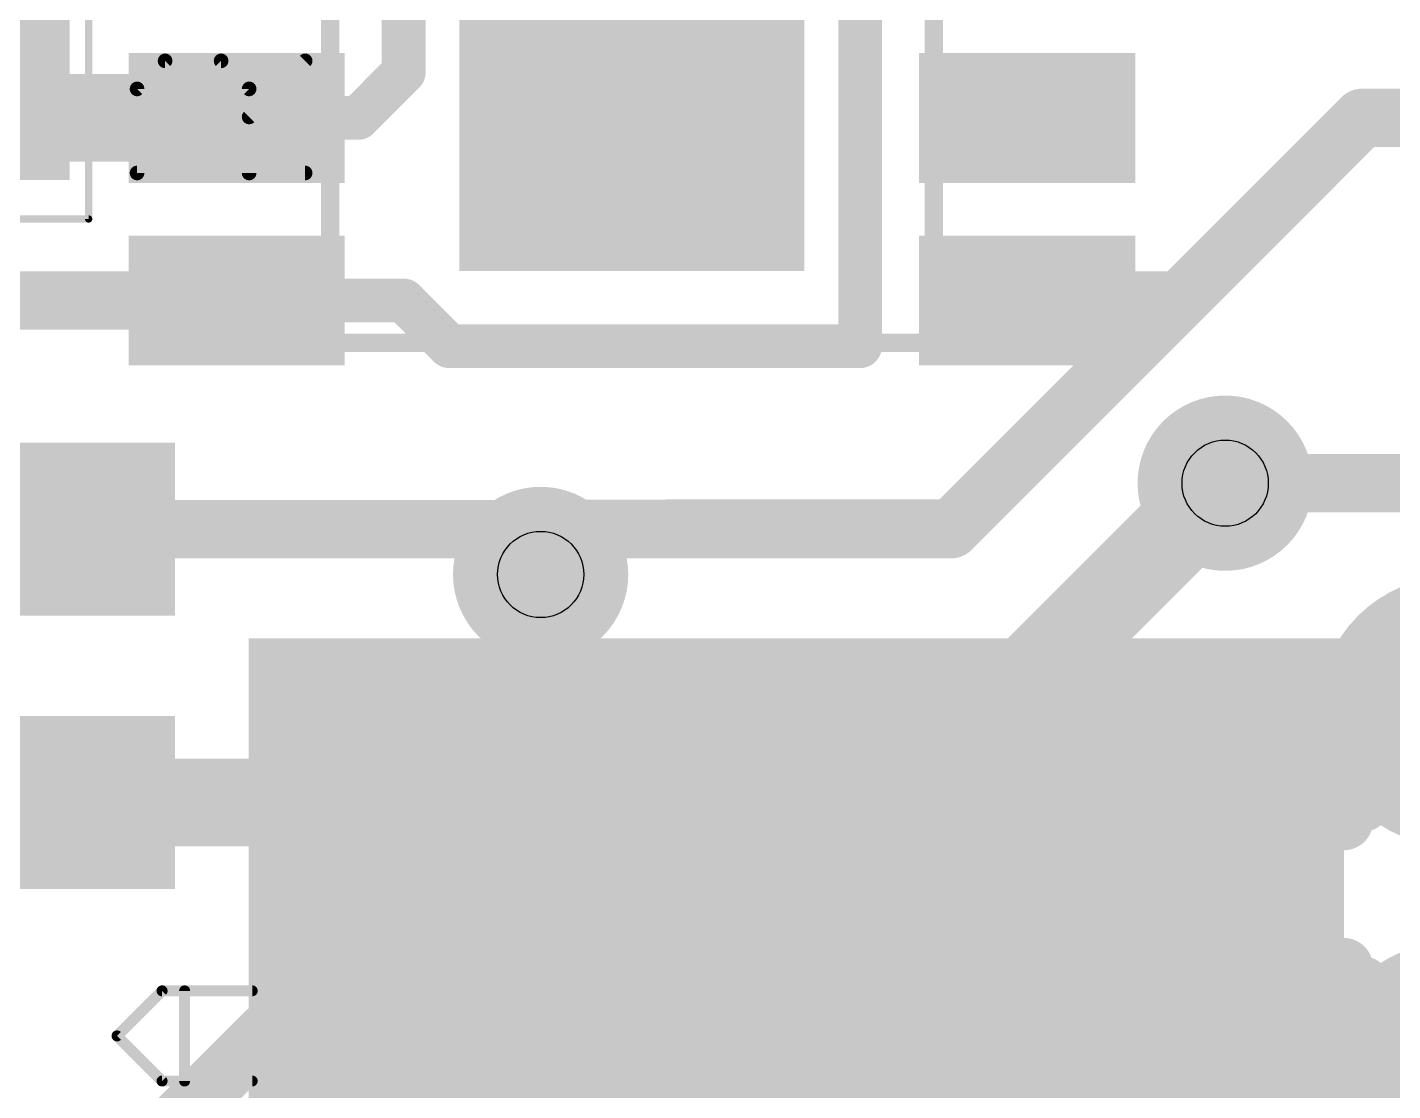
# Model space of a CAD drawing. Extents: x -4.6 to 38, y -0.1 to 31.9.
# Drawn here: x 9.45 to 18.95, y 10.38 to 17.77 of the extents above; entities that cross this region are included whole.
import ezdxf

# ---------------------------------------------------------------- set-up
doc = ezdxf.new("R2010")
doc.units = 0
for name, color, linetype in [('1', 22, 'CONTINUOUS'), ('16', 175, 'CONTINUOUS'), ('17', 82, 'CONTINUOUS'), ('18', 82, 'CONTINUOUS'), ('21', 253, 'CONTINUOUS'), ('25', 253, 'CONTINUOUS'), ('27', 253, 'CONTINUOUS'), ('29', 253, 'CONTINUOUS'), ('30', 4, 'CONTINUOUS'), ('31', 3, 'CONTINUOUS'), ('39', 22, 'CONTINUOUS'), ('43', 82, 'CONTINUOUS'), ('44', 253, 'CONTINUOUS'), ('51', 253, 'CONTINUOUS')]:
    doc.layers.add(name, color=color, linetype=linetype)

# ---------------------------------------------------------------- blocks, each defined once
blk = doc.blocks.new('RECT')
blk.add_solid([(-0.5, -0.5), (0.5, -0.5), (-0.5, 0.5), (0.5, 0.5)])
blk = doc.blocks.new('ROUNDP')
at = {"const_width": 0.5}
blk.add_lwpolyline([(0, -0.25, 1), (0, 0.25, 1), (0, -0.25)], format="xyb", dxfattribs=at)
blk = doc.blocks.new('ROUNDV')
at = {"const_width": 0.5}
blk.add_lwpolyline([(0, -0.25, 1), (0, 0.25, 1), (0, -0.25)], format="xyb", dxfattribs=at)

msp = doc.modelspace()

# ---------------------------------------------------------------- linework, layer by layer
at = {"layer": '1'}
for points, const_width in [([(12.065, 17.4625), (12.065, 19.3675)], 0.3048), ([(15.24, 19.3675), (15.24, 15.5575)], 0.3048), ([(11.7475, 17.145), (12.065, 17.4625)], 0.3048), ([(10.9025, 17.145), (8.575, 17.145)], 0.6096), ([(10.9025, 17.145), (11.7475, 17.145)], 0.3048), ([(17.4625, 15.875), (18.7325, 17.145)], 0.4064), ([(18.7325, 17.145), (21.2725, 17.145)], 0.4064), ([(7.9375, 15.875), (10.9025, 15.875)], 0.4064), ([(15.8725, 14.285), (17.4625, 15.875)], 0.4064), ([(16.4025, 15.875), (17.4625, 15.875)], 0.4064), ([(12.065, 15.875), (10.9025, 15.875)], 0.3048), ([(12.3825, 15.5575), (12.065, 15.875)], 0.3048), ([(15.24, 15.5575), (12.3825, 15.5575)], 0.3048), ([(15.555, 12.385), (17.78, 14.605)], 0.6096), ([(9.6725, 14.285), (15.8725, 14.285)], 0.4064), ([(15.8725, 14.29), (13.0175, 14.2875)], 0.4064), ([(13.0175, 14.2875), (13.0175, 13.97)], 0.4064), ([(15.8725, 14.285), (15.8725, 14.29)], 0.4064), ([(9.6725, 12.385), (15.555, 12.385)], 0.6096), ([(9.525, 9.2075), (11.1125, 10.795)], 0.4064), ([(11.1125, 10.795), (15.875, 10.795)], 0.4064), ([(15.875, 10.795), (18.7325, 7.9375)], 0.4064)]:
    msp.add_lwpolyline(points, dxfattribs=dict(at, const_width=const_width))
for points, const_width in [([(12.1189, 17.4086, 1), (12.0111, 17.5164)], 0.1524), ([(11.9888, 17.4625, 1), (12.1412, 17.4625)], 0.1524), ([(10.9025, 16.9926, 1), (10.9025, 17.2974)], 0.3048), ([(10.9025, 17.2212, 1), (10.9025, 17.0688)], 0.1524), ([(11.7475, 17.0688, 1), (11.7475, 17.2212)], 0.1524), ([(18.7325, 17.2466, 1), (18.7325, 17.0434)], 0.2032), ([(18.8043, 17.0732, 1), (18.6607, 17.2168)], 0.2032), ([(11.6936, 17.1989, 1), (11.8014, 17.0911)], 0.1524), ([(10.9025, 15.7734, 1), (10.9025, 15.9766)], 0.2032), ([(16.4025, 15.9766, 1), (16.4025, 15.7734)], 0.2032), ([(17.5343, 15.8032, 1), (17.3907, 15.9468)], 0.2032), ([(17.4625, 15.7734, 1), (17.4625, 15.9766)], 0.2032), ([(10.9025, 15.9512, 1), (10.9025, 15.7988)], 0.1524), ([(12.1189, 15.9289, 1), (12.0111, 15.8211)], 0.1524), ([(12.065, 15.7988, 1), (12.065, 15.9512)], 0.1524), ([(17.3907, 15.9468, 1), (17.5343, 15.8032)], 0.2032), ([(12.3825, 15.6337, 1), (12.3825, 15.4813)], 0.1524), ([(12.3286, 15.5036, 1), (12.4364, 15.6114)], 0.1524), ([(15.24, 15.4813, 1), (15.24, 15.6337)], 0.1524), ([(15.1638, 15.5575, 1), (15.3162, 15.5575)], 0.1524), ([(17.8876, 14.4971, 1), (17.6724, 14.7129)], 0.3048), ([(9.6725, 14.3866, 1), (9.6725, 14.1834)], 0.2032), ([(13.0174, 14.3891, 1), (13.0176, 14.1859)], 0.2032), ([(13.1191, 14.2875, 1), (12.9159, 14.2875)], 0.2032), ([(15.9741, 14.29, 1), (15.7709, 14.29)], 0.2032), ([(15.8007, 14.3568, 1), (15.9443, 14.2132)], 0.2032), ([(15.8726, 14.1884, 1), (15.8724, 14.3916)], 0.2032), ([(15.8725, 14.1834, 1), (15.8725, 14.3866)], 0.2032), ([(15.7709, 14.285, 1), (15.9741, 14.285)], 0.2032), ([(12.9159, 13.97, 1), (13.1191, 13.97)], 0.2032), ([(9.6725, 12.5374, 1), (9.6725, 12.2326)], 0.3048), ([(15.4474, 12.4929, 1), (15.6626, 12.2771)], 0.3048), ([(15.555, 12.2326, 1), (15.555, 12.5374)], 0.3048), ([(11.1125, 10.8966, 1), (11.1125, 10.6934)], 0.2032), ([(11.1843, 10.7232, 1), (11.0407, 10.8668)], 0.2032), ([(15.9468, 10.8668, 1), (15.8032, 10.7232)], 0.2032), ([(15.875, 10.6934, 1), (15.875, 10.8966)], 0.2032)]:
    msp.add_lwpolyline(points, format="xyb", dxfattribs=dict(at, const_width=const_width))
at = {"layer": '16'}
for points, const_width in [([(30.48, 14.605), (17.78, 14.605)], 0.4064), ([(13.0175, 13.97), (13.0175, 8.255)], 0.6096)]:
    msp.add_lwpolyline(points, dxfattribs=dict(at, const_width=const_width))
for points, const_width in [([(17.78, 14.7066, 1), (17.78, 14.5034)], 0.2032), ([(13.1699, 13.97, 1), (12.8651, 13.97)], 0.3048)]:
    msp.add_lwpolyline(points, format="xyb", dxfattribs=dict(at, const_width=const_width))
at = {"layer": '21'}
for points, const_width in [([(11.5525, 19.98), (11.5525, 15.58)], 0.127), ([(15.7525, 15.58), (15.7525, 19.98)], 0.127), ([(11.5525, 15.58), (15.7525, 15.58)], 0.127), ([(17.3355, 12.7635), (11.8745, 12.7635)], 0.1524), ([(17.3355, 12.7635), (17.3355, 12.6365)], 0.1524), ([(17.7165, 12.6365), (17.3355, 12.6365)], 0.1524), ([(17.3355, 12.6365), (17.3355, 10.8585)], 0.1524), ([(17.7165, 10.8585), (17.7165, 12.6365)], 0.1524), ([(11.6205, 10.9855), (11.6205, 12.5095)], 0.1524), ([(18.6055, 12.2555), (18.2245, 12.2555)], 0.4064), ([(14.0335, 11.7475), (14.0335, 12.2555)], 0.1524), ([(14.7955, 12.2555), (14.4145, 12.2555)], 0.1524), ([(14.4145, 11.2395), (14.4145, 12.2555)], 0.1524), ([(14.7955, 12.2555), (14.7955, 11.2395)], 0.1524), ([(15.1765, 11.7475), (15.1765, 12.2555)], 0.1524), ([(14.0335, 11.7475), (13.5255, 11.7475)], 0.1524), ([(14.0335, 11.2395), (14.0335, 11.7475)], 0.1524), ([(15.1765, 11.2395), (15.1765, 11.7475)], 0.1524), ([(15.1765, 11.7475), (15.6845, 11.7475)], 0.1524), ([(18.6055, 11.2395), (18.0975, 11.2395)], 0.4064), ([(14.4145, 11.2395), (14.7955, 11.2395)], 0.1524), ([(17.7165, 10.8585), (17.3355, 10.8585)], 0.1524), ([(17.3355, 10.7315), (17.3355, 10.8585)], 0.1524), ([(17.3355, 10.7315), (11.8745, 10.7315)], 0.1524)]:
    msp.add_lwpolyline(points, dxfattribs=dict(at, const_width=const_width))
for points, const_width in [([(11.5525, 15.6118, 1), (11.5525, 15.5482)], 0.0635), ([(11.5207, 15.58, 1), (11.5843, 15.58)], 0.0635), ([(15.7208, 15.58, 1), (15.7843, 15.58)], 0.0635), ([(15.7525, 15.5482, 1), (15.7525, 15.6118)], 0.0635), ([(11.8745, 12.7635, 0.4142), (11.6205, 12.5095)], 0.1524), ([(11.8745, 12.8016, 1), (11.8745, 12.7254)], 0.0762), ([(11.8745, 12.7254, 1), (11.8745, 12.8016)], 0.0762), ([(17.3736, 12.7635, 1), (17.2974, 12.7635)], 0.0762), ([(17.3355, 12.7254, 1), (17.3355, 12.8016)], 0.0762), ([(17.3355, 12.6746, 1), (17.3355, 12.5984)], 0.0762), ([(17.3736, 12.6365, 1), (17.2974, 12.6365)], 0.0762), ([(17.2974, 12.6365, 1), (17.3736, 12.6365)], 0.0762), ([(17.7546, 12.6365, 1), (17.6784, 12.6365)], 0.0762), ([(17.7165, 12.5984, 1), (17.7165, 12.6746)], 0.0762), ([(11.6586, 12.5095, 1), (11.5824, 12.5095)], 0.0762), ([(11.5824, 12.5095, 1), (11.6586, 12.5095)], 0.0762), ([(18.2245, 12.3571, 1), (18.2245, 12.1539)], 0.2032), ([(18.6055, 12.1539, 1), (18.6055, 12.3571)], 0.2032), ([(14.0716, 12.2555, 1), (13.9954, 12.2555)], 0.0762), ([(14.4145, 12.2936, 1), (14.4145, 12.2174)], 0.0762), ([(14.4526, 12.2555, 1), (14.3764, 12.2555)], 0.0762), ([(14.8336, 12.2555, 1), (14.7574, 12.2555)], 0.0762), ([(14.7955, 12.2174, 1), (14.7955, 12.2936)], 0.0762), ([(15.2146, 12.2555, 1), (15.1384, 12.2555)], 0.0762), ([(13.5255, 11.7856, 1), (13.5255, 11.7094)], 0.0762), ([(14.0716, 11.7475, 1), (13.9954, 11.7475)], 0.0762), ([(13.9954, 11.7475, 1), (14.0716, 11.7475)], 0.0762), ([(14.0335, 11.7094, 1), (14.0335, 11.7856)], 0.0762), ([(15.2146, 11.7475, 1), (15.1384, 11.7475)], 0.0762), ([(15.1765, 11.7856, 1), (15.1765, 11.7094)], 0.0762), ([(15.1384, 11.7475, 1), (15.2146, 11.7475)], 0.0762), ([(15.6845, 11.7094, 1), (15.6845, 11.7856)], 0.0762), ([(18.0975, 11.3411, 1), (18.0975, 11.1379)], 0.2032), ([(18.6055, 11.1379, 1), (18.6055, 11.3411)], 0.2032), ([(14.4145, 11.2776, 1), (14.4145, 11.2014)], 0.0762), ([(14.7955, 11.2014, 1), (14.7955, 11.2776)], 0.0762), ([(13.9954, 11.2395, 1), (14.0716, 11.2395)], 0.0762), ([(14.3764, 11.2395, 1), (14.4526, 11.2395)], 0.0762), ([(14.7574, 11.2395, 1), (14.8336, 11.2395)], 0.0762), ([(15.1384, 11.2395, 1), (15.2146, 11.2395)], 0.0762), ([(11.6205, 10.9855, 0.4142), (11.8745, 10.7315)], 0.1524), ([(11.6586, 10.9855, 1), (11.5824, 10.9855)], 0.0762), ([(11.5824, 10.9855, 1), (11.6586, 10.9855)], 0.0762), ([(17.3355, 10.8966, 1), (17.3355, 10.8204)], 0.0762), ([(17.3736, 10.8585, 1), (17.2974, 10.8585)], 0.0762), ([(17.7165, 10.8204, 1), (17.7165, 10.8966)], 0.0762), ([(17.2974, 10.8585, 1), (17.3736, 10.8585)], 0.0762), ([(17.6784, 10.8585, 1), (17.7546, 10.8585)], 0.0762), ([(11.8745, 10.7696, 1), (11.8745, 10.6934)], 0.0762), ([(11.8745, 10.6934, 1), (11.8745, 10.7696)], 0.0762), ([(17.2974, 10.7315, 1), (17.3736, 10.7315)], 0.0762), ([(17.3355, 10.6934, 1), (17.3355, 10.7696)], 0.0762)]:
    msp.add_lwpolyline(points, format="xyb", dxfattribs=dict(at, const_width=const_width))
at = {"layer": '25', "const_width": 0.1016}
for points in [[(10.2098, 17.3467), (10.4047, 17.5416)], [(10.4047, 17.5416), (10.7945, 17.5416)], [(10.7945, 17.5416), (10.9894, 17.3467)], [(10.9894, 17.1518), (11.3792, 17.5416)], [(10.2098, 16.762), (10.2098, 17.3467)], [(10.9894, 17.3467), (10.9894, 16.762)], [(11.3792, 16.762), (10.2098, 16.762)]]:
    msp.add_lwpolyline(points, dxfattribs=at)
at = {"layer": '25', "const_width": 0.0508}
for points in [[(10.4047, 17.567, 1), (10.4047, 17.5162)], [(10.4227, 17.5236, 1), (10.3867, 17.5596)], [(10.8125, 17.5596, 1), (10.7765, 17.5236)], [(10.7945, 17.5162, 1), (10.7945, 17.567)], [(11.3972, 17.5236, 1), (11.3612, 17.5596)], [(10.1918, 17.3647, 1), (10.2278, 17.3287)], [(10.2352, 17.3467, 1), (10.1844, 17.3467)], [(11.0148, 17.3467, 1), (10.964, 17.3467)], [(10.9714, 17.3287, 1), (11.0074, 17.3647)], [(10.9714, 17.1698, 1), (11.0074, 17.1338)], [(10.2098, 16.7874, 1), (10.2098, 16.7366)], [(10.1844, 16.762, 1), (10.2352, 16.762)], [(10.964, 16.762, 1), (11.0148, 16.762)], [(11.3792, 16.7366, 1), (11.3792, 16.7874)]]:
    msp.add_lwpolyline(points, format="xyb", dxfattribs=at)
at = {"layer": '27', "const_width": 0.0762}
for points in [[(10.0703, 10.7612), (10.3838, 11.0747)], [(10.3838, 11.0747), (11.0109, 11.0747)], [(10.5406, 10.4477), (10.5406, 11.0747)], [(10.3838, 10.4477), (10.0703, 10.7612)], [(11.0109, 10.4477), (10.3838, 10.4477)]]:
    msp.add_lwpolyline(points, dxfattribs=at)
at = {"layer": '27', "const_width": 0.0381}
for points in [[(10.3838, 11.0938, 1), (10.3838, 11.0557)], [(10.3973, 11.0613, 1), (10.3704, 11.0882)], [(10.5597, 11.0747, 1), (10.5216, 11.0747)], [(11.0109, 11.0557, 1), (11.0109, 11.0938)], [(10.0838, 10.7747, 1), (10.0568, 10.7477)], [(10.0568, 10.7747, 1), (10.0838, 10.7477)], [(10.3838, 10.4667, 1), (10.3838, 10.4286)], [(10.3704, 10.4342, 1), (10.3973, 10.4611)], [(10.5216, 10.4477, 1), (10.5597, 10.4477)], [(11.0109, 10.4286, 1), (11.0109, 10.4667)]]:
    msp.add_lwpolyline(points, format="xyb", dxfattribs=at)
at = {"layer": '39', "const_width": 0.0508}
for points in [[(9.873, 20.388), (9.873, 16.442)], [(9.873, 16.442), (7.907, 16.442)]]:
    msp.add_lwpolyline(points, dxfattribs=at)
at = {"layer": '39', "const_width": 0.0254}
for points in [[(9.8603, 16.442, 1), (9.8857, 16.442)], [(9.873, 16.4293, 1), (9.873, 16.4547)]]:
    msp.add_lwpolyline(points, format="xyb", dxfattribs=at)
at = {"layer": '44'}
for centre in [(17.78, 14.605), (13.0175, 13.97)]:
    msp.add_circle(centre, 0.3, dxfattribs=at)
at = {"layer": '51', "const_width": 0.4064}
for points in [[(18.7325, 12.3825), (19.3675, 13.0175)], [(18.7325, 11.1125), (19.3675, 10.4775)]]:
    msp.add_lwpolyline(points, dxfattribs=at)
at = {"layer": '51', "const_width": 0.2032}
for points in [[(18.6607, 12.4543, 1), (18.8043, 12.3107)], [(18.8043, 11.1843, 1), (18.6607, 11.0407)]]:
    msp.add_lwpolyline(points, format="xyb", dxfattribs=at)

# ---------------------------------------------------------------- block references
at = {"layer": '1'}
for p, xscale, yscale in [((13.6525, 17.78), 2.4, 3.4), ((10.9025, 17.145), 1.3, 0.7), ((16.4025, 17.145), 1.3, 0.7), ((10.9025, 15.875), 1.3, 0.7), ((16.4025, 15.875), 1.3, 0.7)]:
    msp.add_blockref('RECT', p, dxfattribs=dict(at, xscale=xscale, yscale=yscale))
at = {"layer": '1', "xscale": 1.3, "yscale": 1.5, "rotation": 270}
msp.add_blockref('RECT', (8.89, 17.465), dxfattribs=at)
at = {"layer": '1', "yscale": 1.4, "rotation": 90}
for p in [(9.6725, 14.285), (9.6725, 12.385)]:
    msp.add_blockref('RECT', p, dxfattribs=at)
at = {"layer": '17', "xscale": 1.6764, "yscale": 1.6764, "rotation": 90}
for p in [(19.3675, 13.0175), (19.3675, 13.0175), (19.3675, 10.4775), (19.3675, 10.4775)]:
    msp.add_blockref('ROUNDP', p, dxfattribs=at)
at = {"layer": '18', "xscale": 1.016, "yscale": 1.016}
for p in [(17.78, 14.605), (17.78, 14.605), (13.0175, 13.97), (13.0175, 13.97)]:
    msp.add_blockref('ROUNDV', p, dxfattribs=at)
at = {"layer": '21', "xscale": 0.4064, "yscale": 0.5842, "rotation": 90}
for p in [(18.0594, 12.2555), (18.0594, 11.2395)]:
    msp.add_blockref('RECT', p, dxfattribs=at)
at = {"layer": '29'}
for name, p, xscale, yscale, rotation in [('RECT', (8.89, 17.465), 1.5032, 1.7032, 270), ('RECT', (9.6725, 14.285), 1.2032, 1.6032, 90), ('ROUNDP', (19.3675, 13.0175), 1.8796, 1.8796, 90), ('RECT', (9.6725, 12.385), 1.2032, 1.6032, 90), ('ROUNDP', (19.3675, 10.4775), 1.8796, 1.8796, 90)]:
    msp.add_blockref(name, p, dxfattribs=dict(at, xscale=xscale, yscale=yscale, rotation=rotation))
for name, p, xscale, yscale in [('RECT', (10.9025, 17.145), 1.5032, 0.9032), ('RECT', (16.4025, 17.145), 1.5032, 0.9032), ('RECT', (10.9025, 15.875), 1.5032, 0.9032), ('RECT', (16.4025, 15.875), 1.5032, 0.9032), ('ROUNDV', (17.78, 14.605), 1.2192, 1.2192), ('ROUNDV', (13.0175, 13.97), 1.2192, 1.2192)]:
    msp.add_blockref(name, p, dxfattribs=dict(at, xscale=xscale, yscale=yscale))
at = {"layer": '30', "xscale": 1.2192, "yscale": 1.2192}
for p in [(17.78, 14.605), (13.0175, 13.97)]:
    msp.add_blockref('ROUNDV', p, dxfattribs=at)
at = {"layer": '30', "xscale": 1.8796, "yscale": 1.8796, "rotation": 90}
for p in [(19.3675, 13.0175), (19.3675, 10.4775)]:
    msp.add_blockref('ROUNDP', p, dxfattribs=at)
at = {"layer": '31', "xscale": 1.3, "yscale": 1.5, "rotation": 270}
msp.add_blockref('RECT', (8.89, 17.465), dxfattribs=at)
at = {"layer": '31', "xscale": 1.3, "yscale": 0.7}
for p in [(10.9025, 17.145), (16.4025, 17.145), (10.9025, 15.875), (16.4025, 15.875)]:
    msp.add_blockref('RECT', p, dxfattribs=at)
at = {"layer": '31', "yscale": 1.4, "rotation": 90}
for p in [(9.6725, 14.285), (9.6725, 12.385)]:
    msp.add_blockref('RECT', p, dxfattribs=at)
at = {"layer": '43', "xscale": 3.556, "yscale": 7.62, "rotation": 90}
msp.add_blockref('RECT', (14.7955, 11.7475), dxfattribs=at)
at = {"layer": '51'}
for p, xscale, yscale, rotation in [((8.8915, 17.6836), 0.65, 1.4, 270), ((9.5758, 14.2748), 0.4572, 0.5842, 90), ((9.5758, 12.3952), 0.4572, 0.5842, 90)]:
    msp.add_blockref('RECT', p, dxfattribs=dict(at, xscale=xscale, yscale=yscale, rotation=rotation))

doc.saveas('drawing.dxf')
